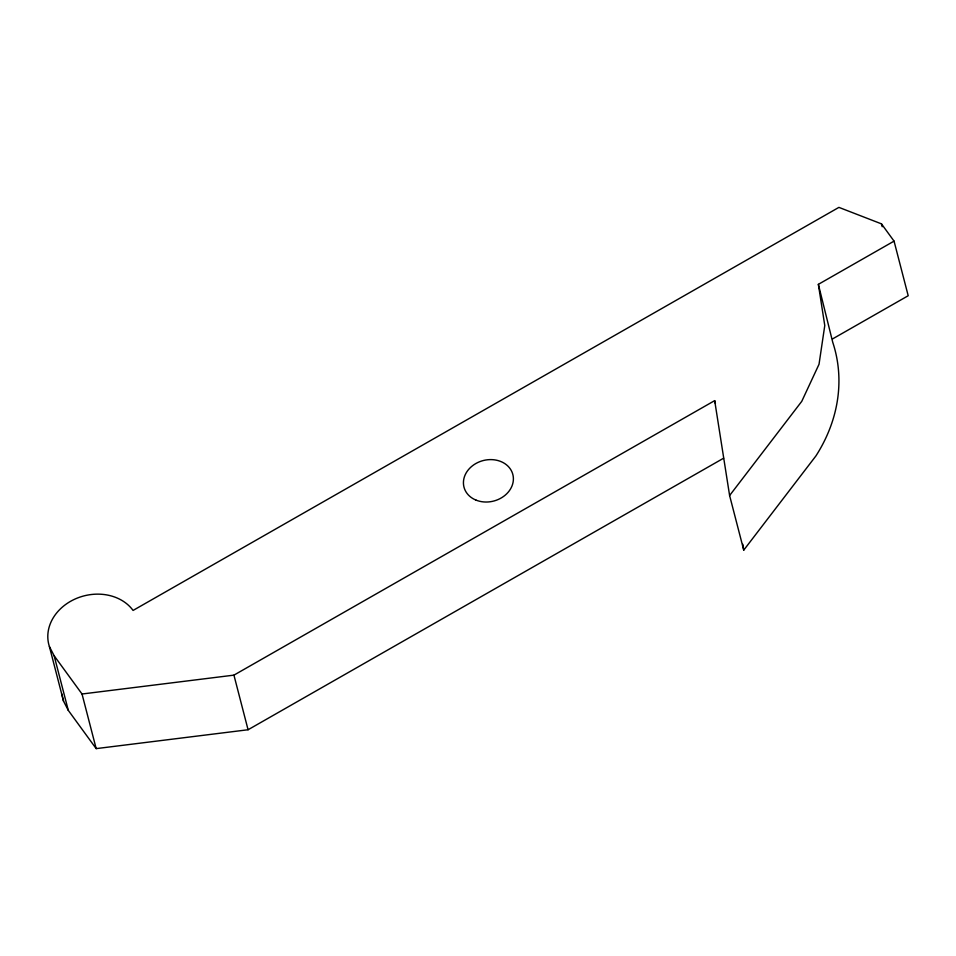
<?xml version="1.0" encoding="UTF-8"?>
<svg xmlns="http://www.w3.org/2000/svg" width="956" height="956" viewBox="0 0 956 956"><rect width="100%" height="100%" fill="white"/><g stroke="black" fill="none" stroke-linecap="round" stroke-linejoin="round"><path stroke-width="1.43" d="M818.36 284.35L832.76 342.356A176.585 146.423 -14.5 0 1 815.91 455.94L743.744 550.13L729.607 495.531L801.761 401.341L819.029 364.272L824.777 325.53L818.36 284.35L894.051 241.127L881.468 223.859L838.914 207.38L133.075 610.43A46.211 38.324 -14.5 0 0 75.847 598.683A46.211 38.324 -14.5 0 0 49.413 646.603L63.562 701.202L68.294 710.368L96.174 748.62L248.07 729.751L723.644 458.187M49.413 646.603L54.145 655.768L82.025 694.008L233.933 675.139L714.682 400.624L715.423 403.504M832.509 338.95L908.2 295.727L894.051 241.127M881.468 223.859L882.209 226.727M233.933 675.139L248.07 729.751M82.025 694.008L96.174 748.62M54.145 655.768L68.294 710.368M742.836 544.287L743.744 550.13M714.682 400.624L729.607 495.531M63.562 701.202A46.211 38.324 -14.5 0 1 62.092 694.187M476.028 500.119A25.226 20.913 -14.5 0 0 513.396 478.789A25.226 20.913 -14.5 0 0 475.825 463.541A25.226 20.913 -14.5 0 0 476.028 500.119"/></g></svg>
